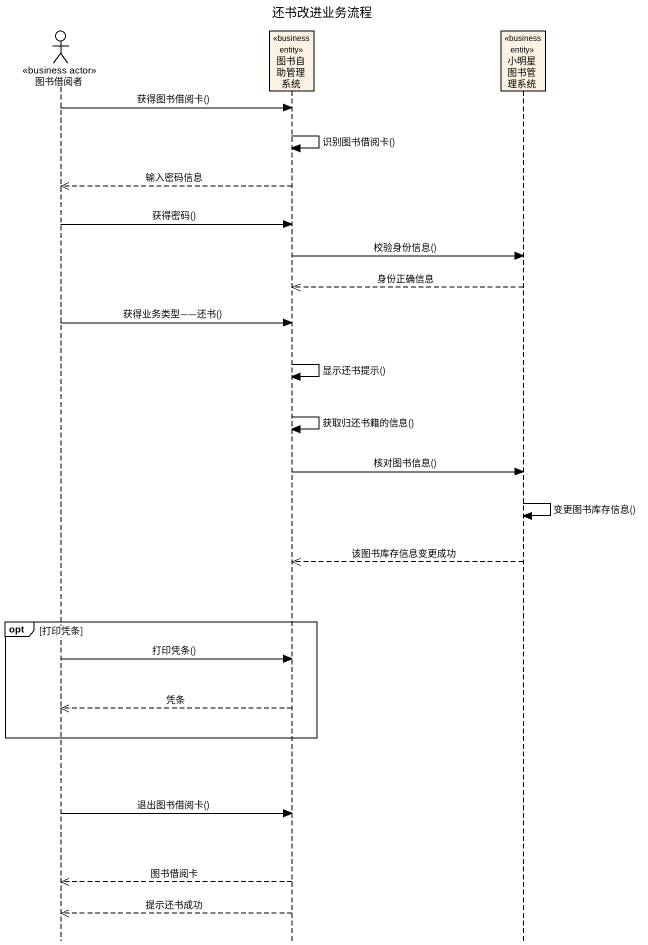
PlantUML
@startuml
title 还书改进业务流程
hide footbox
actor 图书借阅者 <<business actor>>
participant 图书自助管理系统 <<business entity>>
participant 小明星图书管理系统 <<business entity>>

图书借阅者 -> 图书自助管理系统 : 获得图书借阅卡()
图书自助管理系统 -> 图书自助管理系统 : 识别图书借阅卡()
图书自助管理系统 -->> 图书借阅者 : 输入密码信息
图书借阅者 -> 图书自助管理系统 : 获得密码()
图书自助管理系统 -> 小明星图书管理系统 : 校验身份信息()
小明星图书管理系统 -->> 图书自助管理系统 : 身份正确信息
图书借阅者 -> 图书自助管理系统 : 获得业务类型——还书()
图书自助管理系统 -> 图书自助管理系统 : 显示还书提示()
图书自助管理系统 -> 图书自助管理系统 : 获取归还书籍的信息()
图书自助管理系统 -> 小明星图书管理系统 : 核对图书信息()
小明星图书管理系统 -> 小明星图书管理系统 : 变更图书库存信息()
小明星图书管理系统 -->> 图书自助管理系统 : 该图书库存信息变更成功
opt 打印凭条
  图书借阅者 -> 图书自助管理系统 : 打印凭条()
  图书自助管理系统 -->> 图书借阅者 : 凭条
end
图书借阅者 -> 图书自助管理系统 : 退出图书借阅卡()
图书自助管理系统 -->> 图书借阅者 : 图书借阅卡
图书自助管理系统 -->> 图书借阅者 : 提示还书成功
@enduml
